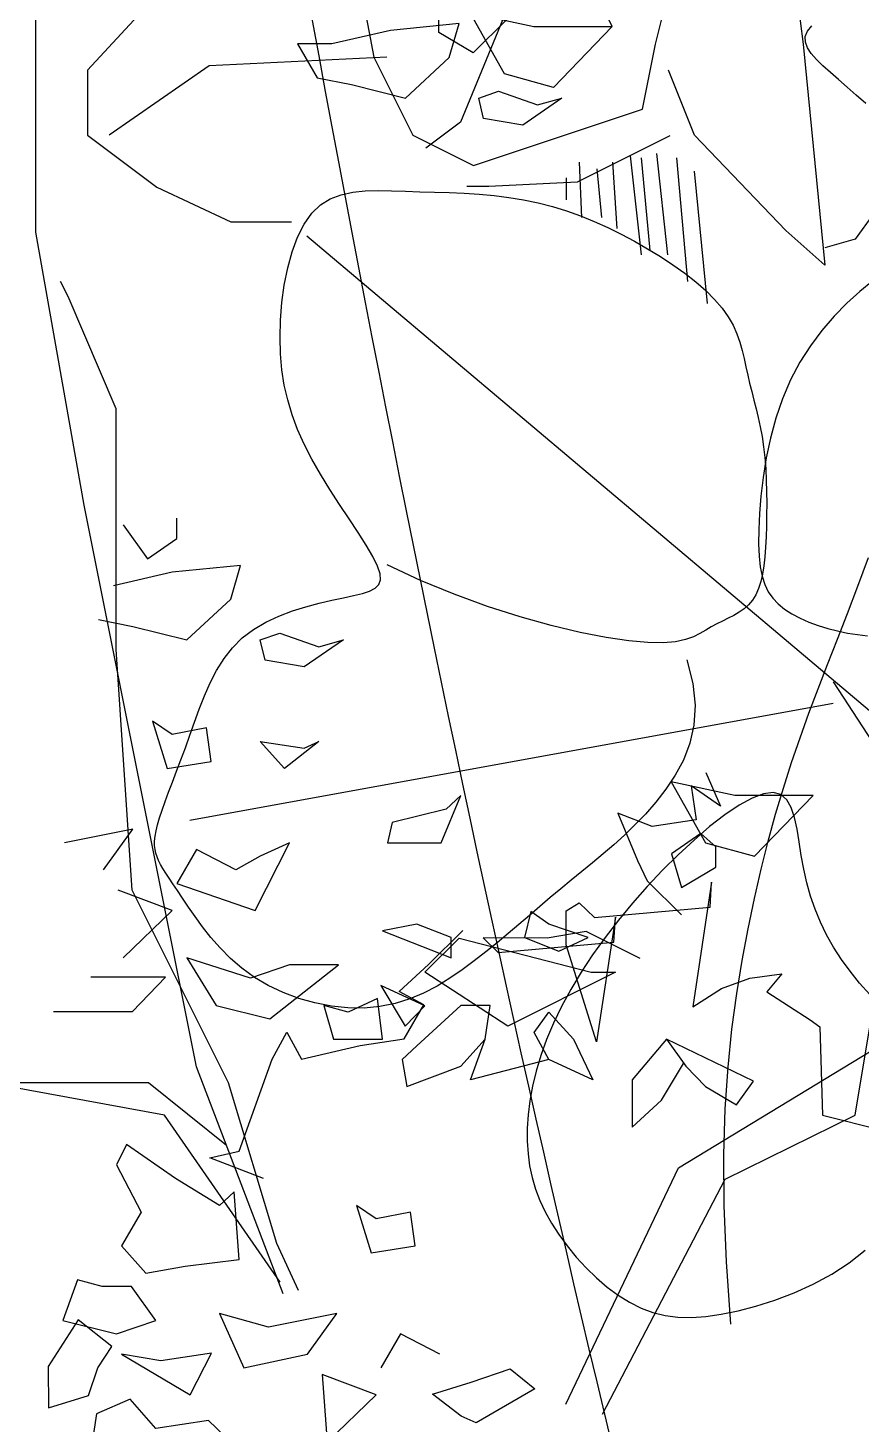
# Model space of a CAD drawing. Header units: metres. Extents: x 10 to 239, y 2 to 253.
# Drawn here: x 88.037 to 90.11, y 127.573 to 131.047 of the extents above; entities that cross this region are included whole.
import ezdxf

# ---------------------------------------------------------------- set-up
doc = ezdxf.new("R2010")
doc.units = ezdxf.units.M
doc.header["$MEASUREMENT"] = 0
doc.layers.add('1', color=7, linetype='Continuous')
doc.layers.add('cot200', color=9, linetype='Continuous')
doc.layers.add('barrera', color=7, linetype='Continuous', lineweight=0, true_color=0x9dbb63)
doc.layers.add('bloques ARBOLES', color=7, linetype='Continuous', true_color=0xb8d897)

# ---------------------------------------------------------------- blocks, each defined once
blk = doc.blocks.new('A$C6F4E7DED')
for p, q in [((1471, 1227.73), (1567.98, 991.18)), ((1359.76, 1176.43), (1342.65, 1042.48)), ((1439.63, 1042.48), (1416.81, 1136.53)), ((1744.82, 1099.48), (1813.27, 1025.38)), ((1633.58, 1079.53), (1625.02, 1033.93)), ((1339.8, 1051.03), (1336.88, 1054.59)), ((1341.16, 1047.46), (1339.8, 1051.03)), ((1341.08, 1043.85), (1341.16, 1047.46)), ((1342.65, 1042.48), (1328.39, 897.13)), ((1337.24, 1036.37), (1339.72, 1040.17)), ((1339.72, 1040.17), (1341.08, 1043.85)), ((1448.18, 999.73), (1439.63, 1042.48)), ((1329.57, 1028.25), (1333.8, 1032.41)), ((1333.8, 1032.41), (1337.24, 1036.37)), ((1625.02, 1033.93), (1599.35, 982.63)), ((1616.47, 1033.93), (1733.41, 1028.23)), ((1319.35, 1019.21), (1324.7, 1023.87)), ((1324.7, 1023.87), (1329.57, 1028.25)), ((1413.96, 982.63), (1431.07, 1025.38)), ((1733.41, 1028.23), (1799.01, 982.63)), ((1813.27, 1025.38), (1813.27, 982.63)), ((1307.65, 1009), (1313.67, 1014.25)), ((1313.67, 1014.25), (1319.35, 1019.21)), ((1301.27, 1003.49), (1307.65, 1009)), ((1559.42, 962.68), (1448.18, 999.73)), ((1567.98, 991.18), (1590.8, 974.08)), ((1354.06, 919.93), (1413.96, 982.63)), ((1430.32, 982.18), (1491.3, 951.71)), ((1599.35, 982.63), (1559.42, 962.68)), ((1813.27, 982.63), (1767.64, 948.43)), ((1271.34, 965.53), (1308.42, 914.23)), ((1425.96, 967.67), (1418.71, 886.43)), ((1439.03, 970.57), (1431.77, 903.84)), ((1449.19, 967.67), (1443.39, 906.74)), ((1456.45, 969.12), (1449.19, 903.84)), ((1468.07, 964.77), (1465.17, 921.25)), ((1489.85, 964.77), (1488.4, 928.5)), ((1414.35, 958.96), (1405.64, 871.92)), ((1478.23, 960.42), (1475.33, 928.5)), ((1491.3, 951.71), (1549.37, 948.81)), ((1498.56, 954.61), (1498.56, 940.11)), ((1549.37, 948.81), (1563.89, 948.81)), ((1622.26, 946.12), (1613.36, 945.97)), ((1630.8, 945.9), (1622.26, 946.12)), ((1767.64, 948.43), (1719.15, 925.63)), ((1516.92, 938.05), (1507.52, 935.59)), ((1526.46, 940.07), (1516.92, 938.05)), ((1536.14, 941.66), (1526.46, 940.07)), ((1545.92, 942.86), (1536.14, 941.66)), ((1555.76, 943.74), (1545.92, 942.86)), ((1565.61, 944.37), (1555.76, 943.74)), ((1575.43, 944.82), (1565.61, 944.37)), ((1585.16, 945.14), (1575.43, 944.82)), ((1594.75, 945.4), (1585.16, 945.14)), ((1604.17, 945.67), (1594.75, 945.4)), ((1613.36, 945.97), (1604.17, 945.67)), ((1638.92, 945.07), (1630.8, 945.9)), ((1646.55, 943.42), (1638.92, 945.07)), ((1653.63, 940.72), (1646.55, 943.42)), ((1660.09, 936.74), (1653.63, 940.72)), ((1489.1, 929.46), (1480.07, 925.83)), ((1498.25, 932.73), (1489.1, 929.46)), ((1507.52, 935.59), (1498.25, 932.73)), ((1665.86, 931.27), (1660.09, 936.74)), ((1670.9, 924.15), (1665.86, 931.27)), ((1328.39, 897.13), (1354.06, 919.93)), ((1471.14, 921.83), (1462.3, 917.5)), ((1480.07, 925.83), (1471.14, 921.83)), ((1675.2, 915.58), (1670.9, 924.15)), ((1719.15, 925.63), (1679.22, 925.63)), ((1298.93, 603.85), (1669.06, 916.06)), ((1308.42, 914.23), (1328.39, 908.53)), ((1453.55, 912.85), (1444.9, 907.91)), ((1462.3, 917.5), (1453.55, 912.85)), ((1678.79, 905.85), (1675.2, 915.58)), ((1436.43, 902.71), (1428.26, 897.3)), ((1444.9, 907.91), (1436.43, 902.71)), ((1681.68, 895.24), (1678.79, 905.85)), ((1420.5, 891.74), (1413.28, 886.06)), ((1428.26, 897.3), (1420.5, 891.74)), ((1683.9, 884.03), (1681.68, 895.24)), ((1296.78, 886.73), (1305.26, 879.79)), ((1413.28, 886.06), (1406.68, 880.32)), ((1685.46, 872.5), (1683.9, 884.03)), ((1305.26, 879.79), (1313.78, 872.06)), ((1400.84, 874.56), (1395.87, 868.82)), ((1406.68, 880.32), (1400.84, 874.56)), ((1313.78, 872.06), (1322.16, 863.52)), ((1322.16, 863.52), (1330.25, 854.2)), ((1395.87, 868.82), (1391.83, 863.16)), ((1686.39, 860.94), (1685.46, 872.5)), ((1330.25, 854.2), (1337.86, 844.1)), ((1388.62, 857.55), (1386.11, 852.01)), ((1391.83, 863.16), (1388.62, 857.55)), ((1686.69, 849.61), (1686.39, 860.94)), ((1384.15, 846.51), (1382.61, 841.05)), ((1386.11, 852.01), (1384.15, 846.51)), ((1686.39, 838.75), (1686.69, 849.61)), ((1337.86, 844.1), (1344.84, 833.22)), ((1382.61, 841.05), (1381.33, 835.62)), ((1685.46, 828.32), (1686.39, 838.75)), ((1344.84, 833.22), (1351, 821.59)), ((1380.19, 830.2), (1379.04, 824.8)), ((1381.33, 835.62), (1380.19, 830.2)), ((1683.9, 818.23), (1685.46, 828.32)), ((1351, 821.59), (1356.24, 809.25)), ((1377.78, 819.38), (1376.4, 813.93)), ((1379.04, 824.8), (1377.78, 819.38)), ((1681.68, 808.39), (1683.9, 818.23)), ((1356.24, 809.25), (1360.57, 796.42)), ((1374.97, 808.37), (1373.54, 802.68)), ((1376.4, 813.93), (1374.97, 808.37)), ((1678.79, 798.69), (1681.68, 808.39)), ((1373.54, 802.68), (1372.14, 796.8)), ((1360.57, 796.42), (1364.07, 783.33)), ((1370.82, 790.69), (1369.64, 784.29)), ((1372.14, 796.8), (1370.82, 790.69)), ((1675.2, 789.05), (1678.79, 798.69)), ((1364.07, 783.33), (1366.83, 770.26)), ((1369.64, 784.29), (1368.63, 777.57)), ((1670.9, 779.37), (1675.2, 789.05)), ((1368.63, 777.57), (1367.84, 770.49)), ((1665.86, 769.56), (1670.9, 779.37)), ((1366.83, 770.26), (1368.9, 757.45)), ((1367.25, 763.13), (1366.85, 755.59)), ((1367.84, 770.49), (1367.25, 763.13)), ((1660.12, 759.57), (1665.86, 769.56)), ((1366.85, 755.59), (1366.63, 747.95)), ((1368.9, 757.45), (1370.38, 745.16)), ((1653.92, 749.55), (1660.12, 759.57)), ((1366.63, 747.95), (1366.55, 740.31)), ((1370.38, 745.16), (1371.33, 733.63)), ((1647.52, 739.67), (1653.92, 749.55)), ((1366.55, 740.31), (1366.6, 732.76)), ((1641.22, 730.13), (1647.52, 739.67)), ((1366.6, 732.76), (1366.77, 725.4)), ((1371.33, 733.63), (1371.83, 723.13)), ((1635.3, 721.12), (1641.22, 730.13)), ((1366.77, 725.4), (1367.03, 718.33)), ((1367.03, 718.33), (1367.37, 711.61)), ((1371.83, 723.13), (1371.94, 713.84)), ((1630.03, 712.82), (1635.3, 721.12)), ((1367.37, 711.61), (1367.84, 705.29)), ((1371.94, 713.84), (1371.63, 705.71)), ((1625.7, 705.42), (1630.03, 712.82)), ((1306.63, 685.87), (1299.65, 704.69)), ((1367.84, 705.29), (1368.48, 699.39)), ((1368.48, 699.39), (1369.33, 693.91)), ((1370.88, 698.6), (1369.63, 692.41)), ((1371.63, 705.71), (1370.88, 698.6)), ((1594.29, 689.67), (1616.19, 699.91)), ((1620.93, 694.02), (1622.6, 699.11)), ((1622.6, 699.11), (1625.7, 705.42)), ((1369.63, 692.41), (1367.86, 687)), ((1369.33, 693.91), (1370.45, 688.89)), ((1370.45, 688.89), (1371.87, 684.33)), ((1572.13, 680.56), (1594.29, 689.67)), ((1620.69, 690.01), (1620.93, 694.02)), ((1621.81, 686.9), (1620.69, 690.01)), ((1313.43, 668.04), (1306.63, 685.87)), ((1365.52, 682.27), (1362.59, 678.07)), ((1367.86, 687), (1365.52, 682.27)), ((1371.87, 684.33), (1373.65, 680.26)), ((1373.65, 680.26), (1375.84, 676.7)), ((1550.13, 672.58), (1572.13, 680.56)), ((1624.2, 684.5), (1621.81, 686.9)), ((1627.79, 682.63), (1624.2, 684.5)), ((1632.51, 681.1), (1627.79, 682.63)), ((1638.28, 679.72), (1632.51, 681.1)), ((1645.03, 678.3), (1638.28, 679.72)), ((1354.79, 670.85), (1349.96, 667.69)), ((1359.02, 674.3), (1354.79, 670.85)), ((1362.59, 678.07), (1359.02, 674.3)), ((1375.84, 676.7), (1378.46, 673.64)), ((1378.46, 673.64), (1381.45, 671.02)), ((1381.45, 671.02), (1384.74, 668.73)), ((1528.71, 665.74), (1550.13, 672.58)), ((1652.65, 676.67), (1645.03, 678.3)), ((1660.94, 674.74), (1652.65, 676.67)), ((1669.66, 672.4), (1660.94, 674.74)), ((1678.58, 669.59), (1669.66, 672.4)), ((1320.06, 650.98), (1313.43, 668.04)), ((1338.89, 662.29), (1332.8, 660.04)), ((1344.64, 664.84), (1338.89, 662.29)), ((1349.96, 667.69), (1344.64, 664.84)), ((1384.74, 668.73), (1388.26, 666.69)), ((1388.26, 666.69), (1391.93, 664.8)), ((1391.93, 664.8), (1395.67, 662.97)), ((1395.67, 662.97), (1399.41, 661.09)), ((1508.29, 660.05), (1528.71, 665.74)), ((1687.46, 666.22), (1678.58, 669.59)), ((1696.07, 662.2), (1687.46, 666.22)), ((1704.17, 657.45), (1696.07, 662.2)), ((1306.75, 654.03), (1300.19, 653.28)), ((1313.35, 655.09), (1306.75, 654.03)), ((1319.94, 656.44), (1313.35, 655.09)), ((1326.46, 658.09), (1319.94, 656.44)), ((1332.8, 660.04), (1326.46, 658.09)), ((1399.41, 661.09), (1403.08, 659.09)), ((1403.08, 659.09), (1406.67, 656.9)), ((1406.67, 656.9), (1410.46, 654.67)), ((1410.46, 654.67), (1414.8, 652.55)), ((1414.8, 652.55), (1420.05, 650.73)), ((1472.09, 652.11), (1489.27, 655.5)), ((1489.27, 655.5), (1508.29, 660.05)), ((1711.53, 651.88), (1704.17, 657.45)), ((1326.5, 634.49), (1320.06, 650.98)), ((1420.05, 650.73), (1426.56, 649.38)), ((1426.56, 649.38), (1434.68, 648.68)), ((1434.68, 648.68), (1444.76, 648.78)), ((1444.76, 648.78), (1457.16, 649.88)), ((1457.16, 649.88), (1472.09, 652.11)), ((1717.97, 645.45), (1711.53, 651.88)), ((1723.56, 638.27), (1717.97, 645.45)), ((1332.74, 618.35), (1326.5, 634.49)), ((1419.1, 637.47), (1415.1, 621.92)), ((1728.41, 630.49), (1723.56, 638.27)), ((1732.66, 622.26), (1728.41, 630.49)), ((1322.96, 623.06), (1116.26, 306.06)), ((1338.77, 602.34), (1332.74, 618.35)), ((1415.1, 621.92), (1413.68, 607.64)), ((1736.41, 613.73), (1732.66, 622.26)), ((1322.96, 608.66), (1745.98, 531.81)), ((1413.68, 607.64), (1414.48, 594.54)), ((1739.8, 605.05), (1736.41, 613.73)), ((1344.59, 586.24), (1338.77, 602.34)), ((1742.95, 596.37), (1739.8, 605.05)), ((1414.48, 594.54), (1417.15, 582.54)), ((1745.98, 587.84), (1742.95, 596.37)), ((1748.97, 579.59), (1745.98, 587.84)), ((1350.19, 569.87), (1344.59, 586.24)), ((1417.15, 582.54), (1421.34, 571.55)), ((1751.92, 571.68), (1748.97, 579.59)), ((1355.55, 553.11), (1350.19, 569.87)), ((1421.34, 571.55), (1426.71, 561.49)), ((1754.78, 564.14), (1751.92, 571.68)), ((1426.71, 561.49), (1432.89, 552.27)), ((1757.49, 557.02), (1754.78, 564.14)), ((1360.68, 535.88), (1355.55, 553.11)), ((1432.89, 552.27), (1439.53, 543.81)), ((1760.02, 550.35), (1757.49, 557.02)), ((1350.46, 540.24), (1353.34, 545.38)), ((1353.34, 545.38), (1357.19, 548.81)), ((1357.19, 548.81), (1362.22, 550.22)), ((1362.22, 550.22), (1368.61, 549.39)), ((1368.61, 549.39), (1376.2, 546.49)), ((1376.2, 546.49), (1384.79, 541.75)), ((1439.53, 543.81), (1446.34, 536.03)), ((1762.31, 544.16), (1760.02, 550.35)), ((1764.32, 538.5), (1762.31, 544.16)), ((1346.63, 526.08), (1348.3, 533.71)), ((1348.3, 533.71), (1350.46, 540.24)), ((1365.57, 518.1), (1360.68, 535.88)), ((1384.79, 541.75), (1394.17, 535.41)), ((1394.17, 535.41), (1404.1, 527.72)), ((1446.34, 536.03), (1453.25, 528.83)), ((1766.01, 533.41), (1764.32, 538.5)), ((1767.32, 528.89), (1766.01, 533.41)), ((1345.21, 517.68), (1346.63, 526.08)), ((1404.1, 527.72), (1414.38, 518.92)), ((1453.25, 528.83), (1460.21, 522.11)), ((1768.28, 524.9), (1767.32, 528.89)), ((1768.91, 521.36), (1768.28, 524.9)), ((1343.81, 508.81), (1345.21, 517.68)), ((1370.22, 499.68), (1365.57, 518.1)), ((1414.38, 518.92), (1424.8, 509.26)), ((1460.21, 522.11), (1467.22, 515.79)), ((1467.22, 515.79), (1474.25, 509.78)), ((1769.21, 518.2), (1768.91, 521.36)), ((1768.93, 512.69), (1769.21, 515.33)), ((1769.21, 515.33), (1769.21, 518.2)), ((1342.19, 499.78), (1343.81, 508.81)), ((1424.8, 509.26), (1435.13, 498.98)), ((1474.25, 509.78), (1481.27, 503.96)), ((1765.32, 502.86), (1766.59, 505.37)), ((1766.59, 505.37), (1767.61, 507.79)), ((1767.61, 507.79), (1768.39, 510.2)), ((1768.39, 510.2), (1768.93, 512.69)), ((1340.16, 490.85), (1342.19, 499.78)), ((1374.62, 480.53), (1370.22, 499.68)), ((1435.13, 498.98), (1445.18, 488.3)), ((1481.27, 503.96), (1488.27, 498.26)), ((1488.27, 498.26), (1495.21, 492.58)), ((1759.7, 493.83), (1761.9, 497.18)), ((1761.9, 497.18), (1763.76, 500.16)), ((1763.76, 500.16), (1765.32, 502.86)), ((1337.66, 482.07), (1340.16, 490.85)), ((1445.18, 488.3), (1454.87, 477.32)), ((1495.21, 492.58), (1502.09, 486.84)), ((1502.09, 486.84), (1508.93, 481.03)), ((1754.17, 485.62), (1757.13, 490)), ((1757.13, 490), (1759.7, 493.83)), ((1334.67, 473.44), (1337.66, 482.07)), ((1378.76, 460.59), (1374.62, 480.53)), ((1508.93, 481.03), (1515.77, 475.17)), ((1746.94, 474.82), (1750.78, 480.57)), ((1750.78, 480.57), (1754.17, 485.62)), ((1331.17, 464.96), (1334.67, 473.44)), ((1454.87, 477.32), (1464.12, 466.11)), ((1515.77, 475.17), (1522.65, 469.26)), ((1522.65, 469.26), (1529.61, 463.32)), ((1737.73, 461.79), (1742.61, 468.5)), ((1742.61, 468.5), (1746.94, 474.82)), ((1327.15, 456.63), (1331.17, 464.96)), ((1382.65, 439.75), (1378.76, 460.59)), ((1464.12, 466.11), (1472.88, 454.76)), ((1529.61, 463.32), (1536.67, 457.34)), ((1732.26, 454.86), (1737.73, 461.79)), ((1322.59, 448.45), (1327.15, 456.63)), ((1472.88, 454.76), (1481.07, 443.32)), ((1536.67, 457.34), (1543.89, 451.35)), ((1543.89, 451.35), (1551.29, 445.35)), ((1726.15, 447.89), (1732.26, 454.86)), ((1317.46, 440.42), (1322.59, 448.45)), ((1481.07, 443.32), (1488.64, 431.89)), ((1551.29, 445.35), (1558.92, 439.37)), ((1711.82, 434.55), (1719.35, 441.06)), ((1719.35, 441.06), (1726.15, 447.89)), ((1305.46, 424.82), (1311.75, 432.54)), ((1311.75, 432.54), (1317.46, 440.42)), ((1386.25, 417.87), (1382.65, 439.75)), ((1488.64, 431.89), (1495.51, 420.53)), ((1558.92, 439.37), (1566.8, 433.53)), ((1566.8, 433.53), (1574.97, 427.97)), ((1703.51, 428.54), (1711.82, 434.55)), ((1298.7, 417.27), (1305.46, 424.82)), ((1574.97, 427.97), (1583.44, 422.83)), ((1583.44, 422.83), (1592.25, 418.26)), ((1684.65, 418.56), (1694.42, 423.18)), ((1694.42, 423.18), (1703.51, 428.54)), ((1389.42, 394.58), (1386.25, 417.87)), ((1495.51, 420.53), (1501.62, 409.33)), ((1592.25, 418.26), (1601.43, 414.39)), ((1601.43, 414.39), (1611, 411.37)), ((1663.76, 411.73), (1674.38, 414.72)), ((1674.38, 414.72), (1684.65, 418.56)), ((1501.62, 409.33), (1506.92, 398.33)), ((1611, 411.37), (1620.99, 409.33)), ((1620.99, 409.33), (1631.41, 408.38)), ((1631.41, 408.38), (1642.11, 408.5)), ((1642.11, 408.5), (1652.95, 409.64)), ((1652.95, 409.64), (1663.76, 411.73)), ((1506.92, 398.33), (1511.44, 387.59)), ((1391.99, 369.43), (1389.42, 394.58)), ((1511.44, 387.59), (1515.2, 377.1)), ((1515.2, 377.1), (1518.25, 366.9)), ((1393.82, 341.98), (1391.99, 369.43)), ((1518.25, 366.9), (1520.62, 356.99)), ((1520.62, 356.99), (1522.35, 347.41)), ((1394.72, 311.79), (1393.82, 341.98)), ((1522.35, 347.41), (1523.48, 338.16)), ((1523.48, 338.16), (1524.05, 329.27)), ((1524.05, 329.27), (1524.09, 320.75)), ((1523.58, 312.54), (1522.51, 304.59)), ((1524.09, 320.75), (1523.58, 312.54)), ((1394.54, 278.43), (1394.72, 311.79)), ((1522.51, 304.59), (1520.85, 296.85)), ((1520.85, 296.85), (1518.59, 289.26)), ((1518.59, 289.26), (1515.72, 281.77)), ((1393.1, 241.44), (1394.54, 278.43)), ((1515.72, 281.77), (1512.2, 274.31)), ((1508.03, 266.83), (1503.2, 259.31)), ((1512.2, 274.31), (1508.03, 266.83)), ((1503.2, 259.31), (1497.77, 251.84)), ((1312.22, 240.77), (1301.7, 249.14)), ((1497.77, 251.84), (1491.81, 244.53)), ((1323.75, 233.32), (1312.22, 240.77)), ((1390.26, 200.39), (1393.1, 241.44)), ((1491.81, 244.53), (1485.4, 237.51)), ((1335.98, 226.76), (1323.75, 233.32)), ((1478.61, 230.91), (1471.53, 224.84)), ((1485.4, 237.51), (1478.61, 230.91)), ((1348.58, 221.08), (1335.98, 226.76)), ((1361.24, 216.27), (1348.58, 221.08)), ((1471.53, 224.84), (1464.22, 219.43)), ((1373.64, 212.31), (1361.24, 216.27)), ((1385.45, 209.2), (1373.64, 212.31)), ((1456.76, 214.8), (1449.19, 211.04)), ((1464.22, 219.43), (1456.76, 214.8)), ((1396.44, 206.91), (1385.45, 209.2)), ((1406.62, 205.46), (1396.44, 206.91)), ((1416.11, 204.85), (1406.62, 205.46)), ((1425.01, 205.09), (1416.11, 204.85)), ((1433.42, 206.2), (1425.01, 205.09)), ((1441.45, 208.18), (1433.42, 206.2)), ((1449.19, 211.04), (1441.45, 208.18))]:
    blk.add_line(p, q)
blk = doc.blocks.new('ARBOL22')
for points in [[(0.3079, 1.915), (0.2359, 1.8405), (0.1761, 1.857), (0.1341, 1.9316), (0.212, 1.915), (0.3079, 1.915), (0.2995, 1.9326), (0.2876, 1.9657), (0.3235, 1.974), (0.3654, 2.032), (0.3115, 2.0237), (0.3056, 2.0817), (0.2697, 2.1148), (0.2378, 2.0931), (0.3294, 2.0899), (0.4014, 2.0651), (0.3894, 2.1066)], [(-0.0949, 0.3639), (-0.2008, 0.6417), (-0.3384, 1.3293), (-0.3973, 1.6633), (-0.3973, 1.9973)], [(0.2961, 0.2167), (0.4461, 0.5042), (0.6051, 0.5828), (0.6248, 0.7006), (0.782, 0.7399), (0.9196, 0.8578), (0.9393, 1.015), (1.0179, 1.2704), (1.0375, 1.624)], [(-0.0758, 0.3679), (-0.1025, 0.4256), (-0.1615, 0.6221), (-0.2794, 0.8578), (-0.299, 1.1525), (-0.299, 1.4472), (-0.358, 1.5847), (-0.3671, 1.6028)], [(0.2513, 0.2291), (0.3889, 0.5182), (0.6248, 0.6613), (0.7231, 0.7203), (0.9393, 0.8185), (0.9786, 0.956), (1.0565, 1.565)], [(-0.2907, 1.3052), (-0.2607, 1.2637)], [(-0.2248, 1.2886), (-0.2248, 1.3134)], [(-0.2607, 1.2637), (-0.2248, 1.2886)], [(-0.1469, 1.2555), (-0.2307, 1.2472)], [(-0.1589, 1.214), (-0.1469, 1.2555)], [(-0.2307, 1.2472), (-0.3025, 1.2306)], [(-0.2127, 1.1644), (-0.1589, 1.214)], [(-0.3206, 1.1892), (-0.2786, 1.1808)], [(-0.2786, 1.1808), (-0.2127, 1.1644)], [(-0.1641, 0.5456), (-0.2597, 0.6221), (-0.4563, 0.6221), (-0.5546, 0.7989), (-0.6332, 1.0346), (-0.6725, 1.1721)], [(-0.1228, 1.1644), (-0.0989, 1.1726)], [(-0.1169, 1.1395), (-0.1228, 1.1644)], [(-0.0989, 1.1726), (-0.051, 1.156)], [(-0.021, 1.1644), (-0.069, 1.1313)], [(-0.051, 1.156), (-0.021, 1.1644)], [(-0.069, 1.1313), (-0.1169, 1.1395)], [(-0.2307, 1.0484), (-0.2547, 1.0649)], [(-0.2547, 1.0649), (-0.2366, 1.0069)], [(-0.0985, 0.3784), (-0.2401, 0.5828), (-0.4563, 0.6221), (-0.6332, 0.8382), (-0.7511, 1.0543)], [(-0.1887, 1.0567), (-0.2307, 1.0484)], [(-0.1828, 1.0153), (-0.1887, 1.0567)], [(-0.1228, 1.04), (-0.069, 1.0318)], [(-0.093, 1.0069), (-0.1228, 1.04)], [(-0.051, 1.04), (-0.093, 1.0069)], [(-0.069, 1.0318), (-0.051, 1.04)], [(-0.2366, 1.0069), (-0.1828, 1.0153)], [(0.4226, 1.002), (0.4405, 0.9606), (0.4046, 0.9855), (0.4105, 0.944), (0.3567, 0.9358), (0.3148, 0.9522), (0.3387, 0.8942), (0.3507, 0.8695), (0.3926, 0.828)], [(-0.2786, 0.9325), (-0.3625, 0.9158)], [(-0.3145, 0.8827), (-0.2786, 0.9325)], [(-0.2007, 0.9076), (-0.2248, 0.8661)], [(-0.1528, 0.8827), (-0.2007, 0.9076)], [(-0.1289, 0.833), (-0.0869, 0.9158)], [(-0.0869, 0.9158), (-0.1228, 0.8994)], [(-0.1228, 0.8994), (-0.1528, 0.8827)], [(-0.2307, 0.833), (-0.2966, 0.8578)], [(-0.2248, 0.8661), (-0.1289, 0.833)], [(0.342, 0.7744), (0.2761, 0.8075), (0.2282, 0.7991), (0.1499, 0.7996), (0.1685, 0.7819), (0.31, 0.7942), (0.3118, 0.8249), (0.2887, 0.6723), (0.2518, 0.7912), (0.2518, 0.8325), (0.2676, 0.8423), (0.2862, 0.8247), (0.4277, 0.837), (0.4295, 0.8677), (0.4065, 0.715), (0.4418, 0.7378), (0.4764, 0.7502), (0.5156, 0.7557), (0.4971, 0.7337), (0.5501, 0.6992), (0.5619, 0.6906), (0.5653, 0.5828), (0.6367, 0.5646)], [(-0.2907, 0.775), (-0.2307, 0.833)], [(-0.1188, 0.5053), (-0.1846, 0.5302), (-0.1487, 0.5386), (-0.1082, 0.6513), (-0.0903, 0.6844), (-0.0723, 0.6513), (-0.0005, 0.6679), (0.0535, 0.6761), (0.0774, 0.7175), (0.0474, 0.7341), (0.0833, 0.7672), (0.1253, 0.8087)], [(-0.1348, 0.7501), (-0.2127, 0.775)], [(-0.2127, 0.775), (-0.1768, 0.717)], [(-0.0869, 0.7668), (-0.1348, 0.7501)], [(-0.111, 0.7006), (-0.0271, 0.7668)], [(-0.0271, 0.7668), (-0.0869, 0.7668)], [(-0.2386, 0.7516), (-0.33, 0.7516)], [(-0.2791, 0.7094), (-0.2386, 0.7516)], [(0.0208, 0.7254), (-0.0151, 0.7088)], [(0.0269, 0.6757), (0.0208, 0.7254)], [(-0.3756, 0.7094), (-0.2791, 0.7094)], [(-0.1768, 0.717), (-0.111, 0.7006)], [(-0.0451, 0.717), (-0.0331, 0.6757)], [(-0.0151, 0.7088), (-0.0451, 0.717)], [(0.2305, 0.6508), (0.2125, 0.6839), (0.2305, 0.7088), (0.2605, 0.6757), (0.2843, 0.6259), (0.2305, 0.6508), (0.1346, 0.6259), (0.1526, 0.6757), (0.1587, 0.717), (0.1226, 0.717), (0.0687, 0.6674), (0.0508, 0.6508), (0.0567, 0.6177), (0.1226, 0.6426), (0.1526, 0.6757)], [(-0.0331, 0.6757), (0.0269, 0.6757)], [(0.3743, 0.6757), (0.3982, 0.6426), (0.4222, 0.6177), (0.4599, 0.5953), (0.4807, 0.6241), (0.3743, 0.6757), (0.3323, 0.6259), (0.3323, 0.568), (0.3682, 0.6011), (0.3952, 0.6457)], [(0.0968, 0.29), (0.0489, 0.3149), (0.0249, 0.2734)]]:
    blk.add_lwpolyline(points)
for points in [[(0.072, 1.9491), (0.1797, 1.9244), (0.1379, 1.8829), (0.0959, 1.9078), (0.0959, 1.9244)], [(0.1206, 1.9186), (0.0368, 1.9103), (-0.035, 1.8937), (-0.077, 1.8937), (-0.0531, 1.8523), (-0.0111, 1.8439), (0.0548, 1.8275), (0.1086, 1.877)], [(0.1447, 1.8275), (0.1686, 1.8357), (0.2165, 1.8191), (0.2465, 1.8275), (0.1986, 1.7944), (0.1506, 1.8026)], [(0.4222, 0.9158), (0.482, 0.8994), (0.554, 0.9738), (0.4581, 0.9738), (0.3802, 0.9904)], [(0.1046, 0.9573), (0.0388, 0.9407), (0.0328, 0.9158), (0.0987, 0.9158), (0.1226, 0.9738)], [(0.4166, 0.9275), (0.3807, 0.9026), (0.3926, 0.8611), (0.4346, 0.886), (0.4346, 0.9109)], [(0.2005, 0.7999), (0.2425, 0.7834), (0.2784, 0.7999), (0.2305, 0.8165), (0.2082, 0.8318)], [(0.0687, 0.8165), (0.0269, 0.8081), (0.1107, 0.775), (0.1107, 0.7999)], [(0.2822, 0.7578), (0.312, 0.7578), (0.1802, 0.6916), (0.0785, 0.7578), (0.1205, 0.7991)], [(0.0785, 0.7165), (0.0246, 0.7412), (0.0546, 0.6916)], [(-0.2686, 0.464), (-0.2925, 0.4226), (-0.2626, 0.3893), (-0.2146, 0.3977), (-0.1487, 0.406), (-0.1548, 0.4888), (-0.1728, 0.4722), (-0.2266, 0.5053), (-0.2866, 0.5468), (-0.2985, 0.5219)], [(0.0609, 0.464), (0.0189, 0.4557), (-0.0051, 0.4722), (0.013, 0.4142), (0.0669, 0.4226)], [(-0.3464, 0.3811), (-0.3643, 0.3314), (-0.2985, 0.3149), (-0.2505, 0.3314), (-0.2805, 0.3729), (-0.3164, 0.3729)], [(-0.382, 0.2243), (-0.3331, 0.2395), (-0.3217, 0.2735), (-0.3043, 0.2993), (-0.3457, 0.3321), (-0.3823, 0.2749)], [(-0.0649, 0.29), (-0.029, 0.3398), (-0.1128, 0.3231), (-0.1728, 0.3398), (-0.1428, 0.2734)], [(-0.1823, 0.2913), (-0.2446, 0.2818), (-0.2925, 0.29), (-0.2087, 0.2403)], [(-0.041, 0.1823), (0.0189, 0.2403), (-0.0469, 0.2651)], [(0.2131, 0.2475), (0.1413, 0.206), (0.1232, 0.2144), (0.0881, 0.2412), (0.1352, 0.2557), (0.1831, 0.2723)], [(-0.1663, 0.1898), (-0.1861, 0.209), (-0.2505, 0.1992), (-0.2821, 0.235), (-0.3232, 0.2172), (-0.3305, 0.1691), (-0.3437, 0.104), (-0.2632, 0.0834), (-0.2733, 0.1057), (-0.2247, 0.1462)]]:
    blk.add_lwpolyline(points, close=True)
blk = doc.blocks.new('asddsd')
at = {"layer": 'bloques ARBOLES'}
for name, p, xscale, yscale, zscale in [('A$C6F4E7DED', (76.6553, 43.2571, 1.2423), -0.00378276582045174, 0.00378276582045174, 0.00378276582045174), ('ARBOL22', (70.4753, 43.3507, 1.2423), 2.033276188942182, 2.033276188942182, 2.033276188942182)]:
    blk.add_blockref(name, p, dxfattribs=dict(at, xscale=xscale, yscale=yscale, zscale=zscale))

msp = doc.modelspace()

# ---------------------------------------------------------------- linework, layer by layer
at = {"layer": 'barrera'}
for points, knots in [([(75.73942, 138.0295), (75.90592, 132.24856), (75.56894, 125.59934), (78.41125, 118.95323), (87.62299, 118.78101), (90.20739, 116.57328), (88.83191, 114.43831)], [0, 0, 0, 0, 0.8755826, 1.8755826, 2.8755826, 3.8755826, 3.8755826, 3.8755826, 3.8755826]), ([(90.10427, 117.22722), (90.10054, 117.23431), (90.09678, 117.24137), (89.93855, 117.5353), (89.73541, 117.78368), (89.27878, 118.20756), (89.02506, 118.38479), (88.48436, 118.69224), (88.19676, 118.8226), (87.20305, 119.19889), (86.43212, 119.37331), (84.84876, 119.66158), (84.03139, 119.77894), (82.45549, 120.06365), (81.69779, 120.23168), (80.66832, 120.58795), (80.33, 120.73415), (79.68813, 121.09274), (79.38702, 121.31764), (78.8384, 121.84466), (78.59273, 122.14611), (77.90446, 123.21403), (77.55097, 124.12748), (77.19274, 125.72824), (77.10216, 126.28864), (76.96957, 127.47861), (76.9266, 128.11351), (76.82933, 130.39042), (76.8268, 132.31045), (76.7317, 135.83918), (76.69679, 136.88129), (76.64589, 138.0295)], [5.0005813, 5.0005813, 5.0005813, 5.0005813, 5.0039387, 5.0039387, 5.1407367, 5.1407367, 5.2775346, 5.2775346, 5.4143326, 5.4143326, 5.7278842, 5.7278842, 6.0414357, 6.0414357, 6.3549873, 6.3549873, 6.5302849, 6.5302849, 6.7323037, 6.7323037, 6.9343224, 6.9343224, 7.3625573, 7.3625573, 7.5707002, 7.5707002, 7.7788431, 7.7788431, 8.242433, 8.242433, 8.4137974, 8.4137974, 8.4137974, 8.4137974])]:
    msp.add_open_spline(points, degree=3, knots=knots, dxfattribs=at)
at = {"layer": 'cot200'}
msp.add_open_spline([(105.215, 109.73865), (103.29078, 109.76236), (101.5175, 110.1562), (99.89572, 110.92152), (99.01349, 111.33785), (98.17608, 111.86411), (97.3836, 112.50051), (94.26818, 115.00238), (91.84697, 119.20652), (90.12537, 125.12614), (89.99638, 125.56964), (89.87133, 126.02276), (89.75033, 126.48592), (88.88037, 129.81605), (88.22034, 133.6646), (87.76942, 138.0295)], degree=3, knots=[2.7323709, 2.7323709, 2.7323709, 2.7323709, 2.9382831, 2.9382831, 2.9382831, 3.0502975, 3.0502975, 3.0502975, 3.4906512, 3.4906512, 3.4906512, 3.5236424, 3.5236424, 3.5236424, 3.7608538, 3.7608538, 3.7608538, 3.7608538], dxfattribs=at)

# ---------------------------------------------------------------- block references
at = {"layer": '1', "lineweight": 0}
msp.add_blockref('asddsd', (18.38943, 83.80593), dxfattribs=at)

doc.saveas('drawing.dxf')
